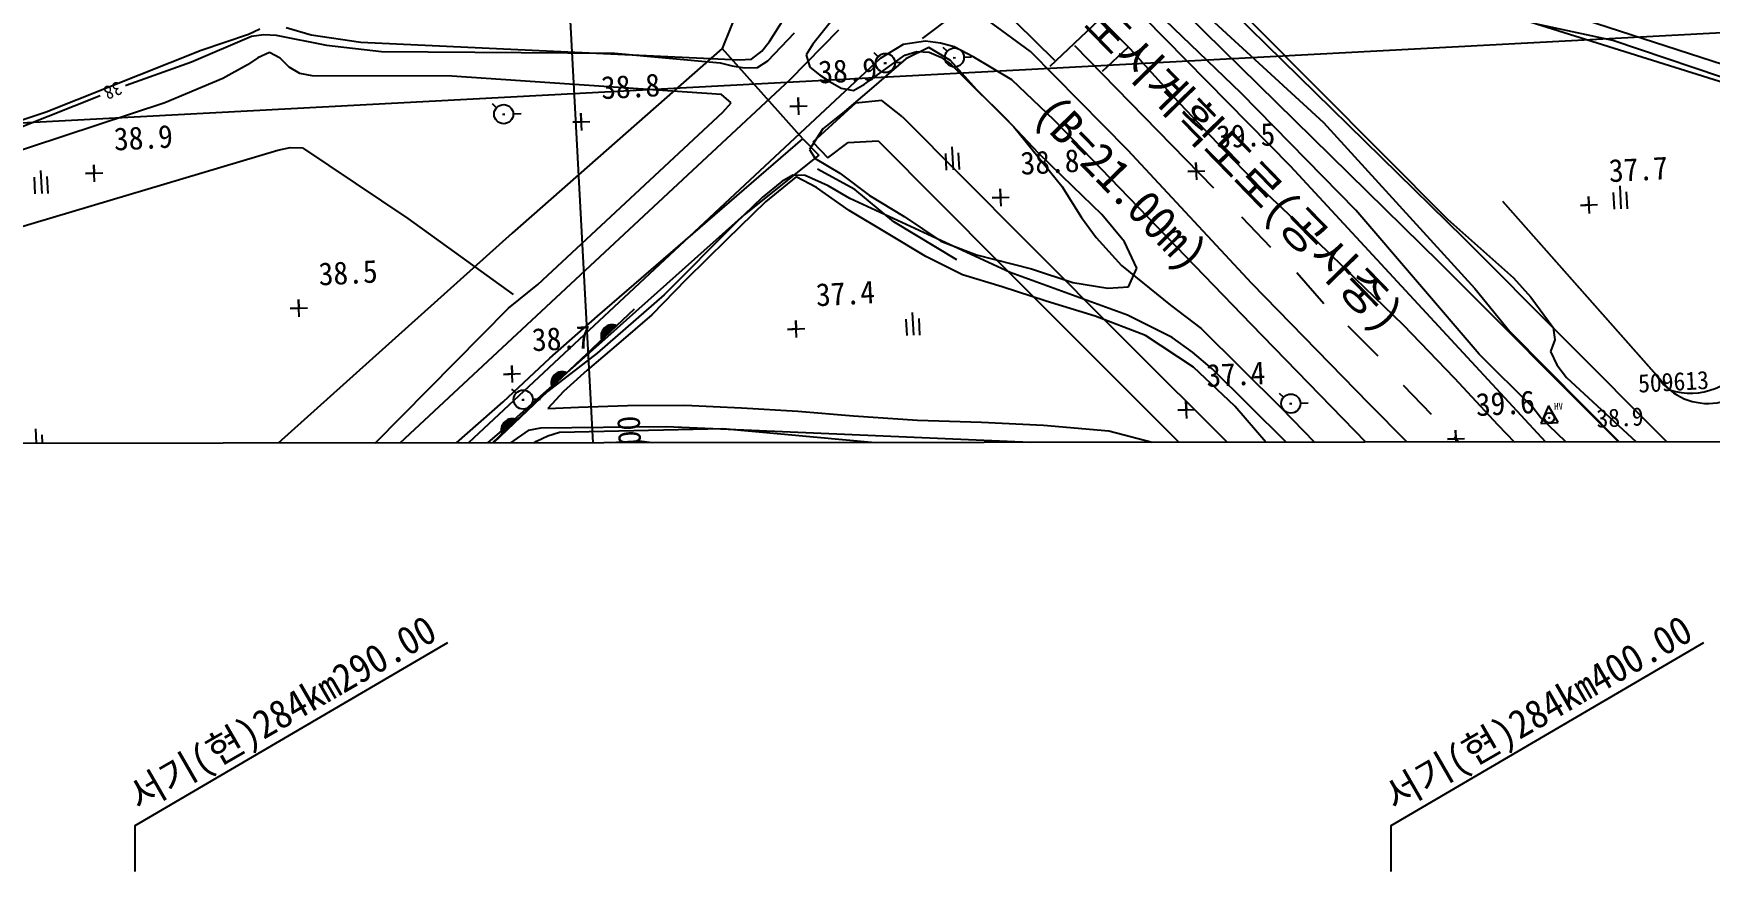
# Model space of a CAD drawing. Header units: millimetres. Extents: x 14950 to 15746, y 1103 to 1809.
# Drawn here: x 15420.8 to 15567.6, y 1363.4 to 1438.3 of the extents above; entities that cross this region are included whole.
import ezdxf
from ezdxf.enums import TextEntityAlignment as Align
from ezdxf.xclip import XClip

# ---------------------------------------------------------------- set-up
doc = ezdxf.new("R2010")
doc.units = ezdxf.units.MM
doc.header["$LTSCALE"] = 10
doc.header["$MEASUREMENT"] = 0
doc.header["$XCLIPFRAME"] = 2
doc.layers.add('TX-PAPR', color=2, linetype='Continuous', plot=False)
for name, color, linetype in [('TZ-BASE', 253, 'Continuous'), ('TZ-LEAL', 1, 'Continuous'), ('TZ-LEAT', 3, 'Continuous')]:
    doc.layers.add(name, color=color, linetype=linetype)
doc.styles.add('SIMPLEX', font='GulimChe.ttf')
doc.styles.get("Standard").update_dxf_attribs({"font": 'GulimChe.ttf'})

# ---------------------------------------------------------------- blocks, each defined once
blk = doc.blocks.new('JD-DGHCDGH7DFXH')
at = {"layer": 'TZ-BASE'}
for p, q in [((421.34, 134.69), (439.92, -215.18)), ((489.26, -43.99, 39), (463.44, -19.21, 39)), ((470.03, -26.42, 39.17), (493.55, -50.37, 39.17)), ((699.42, -29.79), (66.3, -63.41)), ((508.75, -56.69), (480.97, -29.43)), ((506.64, -58.82), (478.85, -31.55)), ((535.94, -44.47, 38), (492.59, -30.87, 38)), ((447.95, -39.46, 38), (452.07, -32.95, 38)), ((483.16, -34.32, 38), (496.48, -46.57, 38)), ((445.27, -36.47), (443.8, -40.07)), ((455.17, -35.38, 39), (451.75, -39.7, 39)), ((464.15, -37.06, 39.08), (461.31, -39.19, 39.08)), ((470.81, -40.35, 39.08), (467.1, -37.64, 39.08)), ((469.52, -37.76, 39.58), (472.9, -41.1, 39.58)), ((476.78, -37.6, 39.58), (472.49, -41.66, 39.58)), ((476.17, -36.75, 39.22), (479.51, -40.09, 39.22)), ((490.18, -37.79, 38), (507.34, -55.02, 38)), ((521.82, -39.39, 38), (515.15, -37.95, 38)), ((517.34, -36.9, 38), (545.17, -45.89, 38)), ((397.31, -41.25, 38), (402.57, -39, 38)), ((398.17, -40.23, 38), (402.31, -38.81, 38)), ((402.31, -38.81, 38), (403.3, -38.37, 38)), ((402.57, -39, 38), (403.64, -38.85, 38)), ((403.64, -38.85, 38), (404.73, -38.91, 38)), ((404.73, -38.91, 38), (409.13, -39.8, 38)), ((405.61, -38.25, 38), (407.8, -38.89, 38)), ((407.8, -38.89, 38), (412.16, -39.52, 38)), ((412.16, -39.52, 38), (445.3, -41.08, 38)), ((447.26, -40.32, 38), (447.95, -39.46, 38)), ((447.8, -41.15, 38), (450.13, -38.71, 38)), ((449.74, -42.79, 38.14), (454.01, -38.44, 38.14)), ((461.6, -39.45, 39.1), (459.66, -39.74, 39.1)), ((462.91, -39.62, 39.1), (461.6, -39.45, 39.1)), ((464.11, -39.93, 39.1), (462.91, -39.62, 39.1)), ((536.38, -44.3, 38), (521.82, -39.39, 38)), ((384.58, -45.62, 38), (398.17, -40.23, 38)), ((403.14, -40.91, 39), (402.23, -41.52, 39)), ((404.14, -40.43, 39), (403.14, -40.91, 39)), ((405.09, -40.94, 39), (404.14, -40.43, 39)), ((405.88, -41.7, 39), (405.09, -40.94, 39)), ((409.13, -39.8, 38), (413.96, -40.34, 38)), ((457.65, -40.97, 39.1), (412.16, -83.4, 39.1)), ((413.96, -40.34, 38), (434.37, -40.5, 38)), ((443.8, -40.07), (425.39, -56.25)), ((434.37, -40.5, 38), (443.62, -41.34, 38)), ((450.85, -47.99), (443.8, -40.07)), ((445.3, -41.08, 38), (446.38, -41, 38)), ((446.38, -41, 38), (447.26, -40.32, 38)), ((451.75, -39.7, 39), (451.14, -40.63, 39)), ((451.14, -40.63, 39), (451.47, -41.7, 39)), ((456.26, -43.21, 39), (459.81, -40.66, 39)), ((459.89, -40.98, 38.63), (456.88, -43.59, 38.63)), ((457.07, -40.43, 38.99), (457.46, -40.8, 38.99)), ((459.66, -39.74, 39.1), (457.65, -40.97, 39.1)), ((459.81, -40.66, 39), (460.84, -40.33, 39)), ((461.91, -40, 38.63), (459.89, -40.98, 38.63)), ((460.84, -40.33, 39), (461.93, -40.4, 39)), ((463.8, -41.12, 38.63), (461.91, -40, 38.63)), ((461.93, -40.4, 39), (462.96, -40.83, 39)), ((462.96, -40.83, 39), (463.85, -41.48, 39)), ((463.12, -39.95, 39.24), (463.51, -40.32, 39.24)), ((464.02, -40.87, 39.24), (464.23, -40.89, 39.24)), ((465.84, -40.84, 39.1), (464.11, -39.93, 39.1)), ((464.13, -40.8, 39.24), (464.14, -40.96, 39.24)), ((464.97, -40.83, 39.24), (465.65, -40.81, 39.24)), ((469.17, -42.81, 39.1), (465.84, -40.84, 39.1)), ((479.34, -48.98, 39.08), (470.81, -40.35, 39.08)), ((474.66, -39.81, 39.78), (486.83, -52.28, 39.78)), ((479.32, -39.99, 39.78), (477.09, -42.1, 39.78)), ((479.51, -40.09, 39.22), (483.32, -44.32, 39.22)), ((391.6, -43.28, 38), (397.31, -41.25, 38)), ((402.23, -41.52, 39), (400.07, -42.72, 39)), ((406.81, -42.28, 39), (405.88, -41.7, 39)), ((407.9, -42.46, 39), (406.81, -42.28, 39)), ((420.11, -42.5, 39), (407.9, -42.46, 39)), ((443.75, -44.1, 39), (420.11, -42.5, 39)), ((443.62, -41.34, 38), (444.67, -41.59, 38)), ((444.67, -41.59, 38), (445.76, -41.77, 38)), ((445.76, -41.77, 38), (446.88, -41.73, 38)), ((446.88, -41.73, 38), (447.8, -41.15, 38)), ((451.47, -41.7, 39), (452.32, -42.39, 39)), ((452.32, -42.39, 39), (453.25, -43, 39)), ((457.97, -41.36, 38.99), (458.18, -41.37, 38.99)), ((458.08, -41.28, 38.99), (458.09, -41.44, 38.99)), ((458.92, -41.31, 38.99), (459.6, -41.29, 38.99)), ((466.06, -43.67, 38.63), (463.8, -41.12, 38.63)), ((463.85, -41.48, 39), (469.33, -46.94, 39)), ((391.54, -43.3, 38), (391.6, -43.28, 38)), ((400.07, -42.72, 39), (394.98, -44.83, 39)), ((409.06, -80.74, 38.14), (449.74, -42.79, 38.14)), ((453.25, -43, 39), (454.21, -43.54, 39)), ((454.21, -43.54, 39), (455.3, -43.75, 39)), ((456.88, -43.59, 38.63), (454.5, -45.59, 38.63)), ((455.3, -43.75, 39), (456.26, -43.21, 39)), ((468.69, -46.28, 38.63), (466.06, -43.67, 38.63)), ((472.88, -46.35, 39.1), (469.17, -42.81, 39.1)), ((499.3, -54.23, 39), (489.26, -43.99, 39)), ((394.98, -44.83, 39), (347.22, -60.65, 39)), ((379.72, -47.99, 38), (389.31, -44.19, 38)), ((423.64, -44.91, 38.66), (424.03, -45.28, 38.66)), ((444.58, -44.83, 39), (443.75, -44.1, 39)), ((443.85, -45.65, 39), (444.58, -44.83, 39)), ((449.73, -45.17, 38.88), (451.23, -45.09, 38.88)), ((450.48, -45.13, 38.88), (449.73, -45.17, 38.88)), ((450.52, -45.88, 38.88), (450.44, -44.38, 38.88)), ((450.44, -44.38, 38.88), (450.48, -45.13, 38.88)), ((455.47, -44.87), (451.75, -48.27)), ((457.78, -44.62), (455.47, -44.87)), ((459.6, -46.06), (457.78, -44.62)), ((483.32, -44.32, 39.22), (487.15, -48.33, 39.22)), ((370.35, -50.42, 38), (384.58, -45.62, 38)), ((424.55, -45.84, 38.66), (424.76, -45.85, 38.66)), ((424.66, -45.76, 38.66), (424.67, -45.92, 38.66)), ((425.5, -45.79, 38.66), (426.18, -45.77, 38.66)), ((427.66, -60.74, 39), (443.85, -45.65, 39)), ((430.71, -46.54, 38.83), (432.21, -46.46, 38.83)), ((431.46, -46.5, 38.83), (430.71, -46.54, 38.83)), ((431.5, -47.25, 38.83), (431.42, -45.75, 38.83)), ((431.42, -45.75, 38.83), (431.46, -46.5, 38.83)), ((454.5, -45.59, 38.63), (452.61, -47.11, 38.63)), ((459.6, -46.06), (470.22, -56.75)), ((471.51, -49.25, 38.63), (468.69, -46.28, 38.63)), ((469.33, -46.94, 39), (473.54, -52.13, 39)), ((490.17, -64.26, 39.1), (472.88, -46.35, 39.1)), ((496.48, -46.57, 38), (509.71, -61.09, 38)), ((432.87, -63.51), (450.85, -47.99)), ((450.85, -47.99), (452.26, -49.41)), ((452.61, -47.11, 38.63), (451.45, -48.92, 38.63)), ((451.75, -48.27), (453.06, -49.65)), ((453.06, -49.65), (454.82, -48.31)), ((454.82, -48.31), (457.47, -48.18)), ((457.47, -48.18), (468.09, -58.86)), ((487.15, -48.33, 39.22), (490.99, -52.3, 39.22)), ((335.18, -69.78, 38), (404.89, -48.97, 38)), ((404.89, -48.97, 38), (405.97, -48.74, 38)), ((405.97, -48.74, 38), (407.05, -48.78, 38)), ((407.05, -48.78, 38), (416.28, -54.96, 38)), ((452.26, -49.41), (445.73, -54.65)), ((451.45, -48.92, 38.63), (451.95, -49.7, 38.63)), ((451.95, -49.7, 38.63), (454.09, -50.99, 38.63)), ((463.35, -49.28, 38.86), (463.43, -50.73, 38.86)), ((463.91, -48.69, 38.86), (464.02, -50.7, 38.86)), ((464.58, -50.69, 38.86), (464.5, -49.22, 38.86)), ((474.51, -52.17, 38.63), (471.51, -49.25, 38.63)), ((490.19, -60.67, 39.08), (479.34, -48.98, 39.08)), ((383.53, -51.36, 38.57), (383.61, -52.81, 38.57)), ((384.09, -50.77, 38.57), (384.2, -52.78, 38.57)), ((384.76, -52.77, 38.57), (384.68, -51.3, 38.57)), ((388.04, -51.04, 38.92), (389.54, -50.97, 38.92)), ((388.79, -51, 38.92), (388.04, -51.04, 38.92)), ((388.83, -51.75, 38.92), (388.75, -50.26, 38.92)), ((388.75, -50.26, 38.92), (388.79, -51, 38.92)), ((450.28, -51.31, 37.58), (447.58, -53.51, 37.58)), ((449.98, -51.18, 38), (449.03, -51.72, 38)), ((451.07, -51.21, 38), (449.98, -51.18, 38)), ((452.05, -52.26, 37.58), (450.28, -51.31, 37.58)), ((453.09, -52.11, 38), (451.07, -51.21, 38)), ((455.41, -52.43, 38.56), (452.16, -50.64, 38.56)), ((454.09, -50.99, 38.63), (456.7, -52.95, 38.63)), ((484.58, -50.86, 39.48), (486.08, -50.78, 39.48)), ((485.33, -50.82, 39.48), (484.58, -50.86, 39.48)), ((485.37, -51.57, 39.48), (485.29, -50.07, 39.48)), ((485.29, -50.07, 39.48), (485.33, -50.82, 39.48)), ((493.55, -50.37, 39.17), (517.16, -75.88, 39.17)), ((449.03, -51.72, 38), (447.31, -53.12, 38)), ((454.91, -54.28, 37.58), (452.05, -52.26, 37.58)), ((454.97, -53.23, 38), (453.09, -52.11, 38)), ((458.84, -55.26, 38.56), (455.41, -52.43, 38.56)), ((468.23, -53.88, 38.79), (468.15, -52.38, 38.79)), ((468.15, -52.38, 38.79), (468.19, -53.13, 38.79)), ((473.54, -52.13, 39), (475.26, -54.88, 39)), ((477.06, -54.63, 38.63), (474.51, -52.17, 38.63)), ((490.99, -52.3, 39.22), (494.81, -55.91, 39.22)), ((521.85, -52.7, 38.57), (521.93, -54.15, 38.57)), ((522.41, -52.11, 38.57), (522.52, -54.11, 38.57)), ((523.08, -54.11, 38.57), (523, -52.64, 38.57)), ((447.58, -53.51, 37.58), (444.2, -56.82, 37.58)), ((447.31, -53.12, 38), (444.94, -55.42, 38)), ((458.34, -56.32, 37.58), (454.91, -54.28, 37.58)), ((469.02, -59.71, 38), (454.97, -53.23, 38)), ((456.7, -52.95, 38.63), (459.73, -54.78, 38.63)), ((467.44, -53.17, 38.79), (468.94, -53.09, 38.79)), ((468.19, -53.13, 38.79), (467.44, -53.17, 38.79)), ((510.11, -66.86, 39), (499.3, -54.23, 39)), ((525.6, -68.65), (512.17, -53.48)), ((512.17, -53.48), (526.78, -69.98)), ((518.97, -53.82, 37.65), (520.47, -53.74, 37.65)), ((519.72, -53.78, 37.65), (518.97, -53.82, 37.65)), ((519.76, -54.53, 37.65), (519.68, -53.03, 37.65)), ((519.68, -53.03, 37.65), (519.72, -53.78, 37.65)), ((416.28, -54.96, 38), (425.49, -61.62, 38)), ((445.73, -54.65), (433.76, -65.33)), ((444.94, -55.42, 38), (438.71, -61.65, 38)), ((464.35, -58.6, 38.56), (458.84, -55.26, 38.56)), ((459.73, -54.78, 38.63), (462.95, -56.94, 38.63)), ((475.26, -54.88, 39), (476.56, -56.64, 39)), ((479.03, -57.02, 38.63), (477.06, -54.63, 38.63)), ((489.28, -54.82, 39.78), (491.83, -57.47, 39.78)), ((507.34, -55.02, 38), (513.1, -60.18, 38)), ((425.39, -56.25), (402.17, -77.1)), ((444.2, -56.82, 37.58), (440.65, -60.31, 37.58)), ((461.63, -58.29, 37.58), (458.34, -56.32, 37.58)), ((462.95, -56.94, 38.63), (466.07, -58.16, 38.63)), ((470.22, -56.75), (479.51, -66.05)), ((476.56, -56.64, 39), (478.78, -59.08, 39)), ((480.13, -59.32, 38.63), (479.03, -57.02, 38.63)), ((494.81, -55.91, 39.22), (499.2, -60.19, 39.22)), ((526.49, -74.48), (508.75, -56.69)), ((464.84, -59.9, 37.58), (461.63, -58.29, 37.58)), ((466.07, -58.16, 38.63), (470.88, -59.38, 38.63)), ((468.31, -60.96, 37.58), (464.84, -59.9, 37.58)), ((468.09, -58.86), (477.39, -68.17)), ((479.31, -63.43, 38), (469.02, -59.71, 38)), ((470.88, -59.38, 38.63), (474.51, -60.58, 38.63)), ((478.78, -59.08, 39), (483.07, -62.57, 39)), ((479.4, -60.94, 38.63), (480.13, -59.32, 38.63)), ((494.12, -59.69, 39.78), (496.5, -62.42, 39.78)), ((524.36, -76.6), (506.64, -58.82)), ((513.1, -60.18, 38), (514.64, -61.85, 38)), ((425.07, -62.83, 39), (427.66, -60.74, 39)), ((438.71, -61.65, 38), (432.84, -66.75, 38)), ((440.65, -60.31, 37.58), (437.63, -63.42, 37.58)), ((472.18, -62.22, 37.58), (468.31, -60.96, 37.58)), ((474.51, -60.58, 38.63), (477.59, -61.08, 38.63)), ((477.59, -61.08, 38.63), (479.4, -60.94, 38.63)), ((500.48, -71.19, 39.08), (490.19, -60.67, 39.08)), ((499.2, -60.19, 39.22), (503.43, -64.29, 39.22)), ((509.71, -61.09, 38), (512.78, -64.88, 38)), ((436.09, -62.92, 38.66), (358.39, -136.15, 38.66)), ((396.58, -91.68, 39), (425.07, -62.83, 39)), ((405.97, -62.86, 38.47), (407.47, -62.78, 38.47)), ((406.72, -62.82, 38.47), (405.97, -62.86, 38.47)), ((406.76, -63.57, 38.47), (406.68, -62.07, 38.47)), ((406.68, -62.07, 38.47), (406.72, -62.82, 38.47)), ((476.46, -63.51, 37.58), (472.18, -62.22, 37.58)), ((483.07, -62.57, 39), (485.75, -64.6, 39)), ((514.64, -61.85, 38), (516.58, -64.53, 38)), ((428.69, -67.21), (432.87, -63.51)), ((434.55, -64.36, 38.66), (433.24, -65.6, 38.66)), ((433.57, -64.47, 38.66), (433.55, -65.31, 38.66)), ((433.58, -64.47, 38.66), (434.42, -64.49, 38.66)), ((433.73, -64.38, 38.66), (433.7, -65.16, 38.66)), ((433.88, -64.32, 38.66), (433.86, -65.02, 38.66)), ((433.86, -64.32, 38.66), (434.51, -64.34, 38.66)), ((434.03, -64.29, 38.66), (434.01, -64.87, 38.66)), ((434.18, -64.28, 38.66), (434.17, -64.73, 38.66)), ((434.33, -64.29, 38.66), (434.32, -64.58, 38.66)), ((434.48, -64.33, 38.66), (434.47, -64.44, 38.66)), ((437.63, -63.42, 37.58), (434.72, -65.92, 37.58)), ((450.32, -65.39, 37.42), (450.24, -63.89, 37.42)), ((450.24, -63.89, 37.42), (450.28, -64.64, 37.42)), ((459.89, -63.79, 37.83), (459.97, -65.23, 37.83)), ((460.45, -63.19, 37.83), (460.56, -65.2, 37.83)), ((461.12, -65.19, 37.83), (461.04, -63.73, 37.83)), ((480.89, -65.22, 37.58), (476.46, -63.51, 37.58)), ((483.21, -65.38, 38), (479.31, -63.43, 38)), ((509.79, -84.43, 39.1), (490.17, -64.26, 39.1)), ((498.6, -64.37, 39.78), (501.23, -67.01, 39.78)), ((503.43, -64.29, 39.22), (507.91, -68.93, 39.22)), ((516.58, -64.53, 38), (516.73, -65.6, 38)), ((433.76, -65.33), (424.28, -73.72)), ((434.72, -65.92, 37.58), (431.96, -68.26, 37.58)), ((433.18, -65.2, 38.66), (433.65, -65.22, 38.66)), ((433.19, -65.35, 38.66), (433.49, -65.36, 38.66)), ((433.2, -65.06, 38.66), (433.8, -65.07, 38.66)), ((433.22, -65.51, 38.66), (433.34, -65.51, 38.66)), ((433.26, -64.87, 38.66), (433.24, -65.59, 38.66)), ((433.25, -64.91, 38.66), (433.95, -64.93, 38.66)), ((433.32, -64.76, 38.66), (434.11, -64.78, 38.66)), ((433.42, -64.61, 38.66), (433.39, -65.46, 38.66)), ((433.42, -64.61, 38.66), (434.26, -64.64, 38.66)), ((449.53, -64.68, 37.42), (451.03, -64.6, 37.42)), ((450.28, -64.64, 37.42), (449.53, -64.68, 37.42)), ((479.51, -66.05), (490.47, -77.02)), ((485.08, -67.98, 37.58), (480.89, -65.22, 37.58)), ((484.99, -66.69, 38), (483.21, -65.38, 38)), ((485.75, -64.6, 39), (492.76, -71.56, 39)), ((512.78, -64.88, 38), (526.29, -78.49, 38)), ((516.73, -65.6, 38), (516.34, -66.63, 38)), ((424.61, -71.04), (428.69, -67.21)), ((432.84, -66.75, 38), (428.49, -70.13, 38)), ((486.71, -68.14, 38), (484.99, -66.69, 38)), ((514.8, -71.52, 39), (510.11, -66.86, 39)), ((516.34, -66.63, 38), (516.89, -67.8, 38)), ((424.65, -68.62, 38.7), (426.14, -68.54, 38.7)), ((425.4, -68.58, 38.7), (424.65, -68.62, 38.7)), ((425.43, -69.33, 38.7), (425.36, -67.83, 38.7)), ((425.36, -67.83, 38.7), (425.4, -68.58, 38.7)), ((428.9, -68.98, 38.66), (428.87, -69.7, 38.66)), ((430.19, -68.48, 38.66), (428.88, -69.71, 38.66)), ((428.95, -68.87, 38.66), (429.74, -68.9, 38.66)), ((429.05, -68.73, 38.66), (429.03, -69.57, 38.66)), ((429.06, -68.73, 38.66), (429.9, -68.75, 38.66)), ((429.21, -68.59, 38.66), (429.18, -69.43, 38.66)), ((429.21, -68.58, 38.66), (430.05, -68.61, 38.66)), ((429.36, -68.49, 38.66), (429.34, -69.28, 38.66)), ((429.51, -68.43, 38.66), (429.49, -69.13, 38.66)), ((429.49, -68.44, 38.66), (430.14, -68.46, 38.66)), ((429.66, -68.4, 38.66), (429.65, -68.99, 38.66)), ((429.81, -68.39, 38.66), (429.8, -68.84, 38.66)), ((431.96, -68.26, 37.58), (429.9, -70.11, 37.58)), ((429.96, -68.41, 38.66), (429.95, -68.7, 38.66)), ((430.11, -68.45, 38.66), (430.11, -68.55, 38.66)), ((477.39, -68.17), (486.24, -77.02)), ((488.71, -71.42, 37.58), (485.08, -67.98, 37.58)), ((503.11, -84.39, 38), (486.71, -68.14, 38)), ((507.91, -68.93, 39.22), (511.75, -73.04, 39.22)), ((516.89, -67.8, 38), (517.76, -68.89, 38)), ((517.76, -68.89, 38), (528.32, -78.67, 38)), ((428.49, -70.13, 38), (410.92, -86.87, 38)), ((425.35, -69.91, 38.66), (425.74, -70.28, 38.66)), ((429.9, -70.11, 37.58), (428.54, -71.61, 37.58)), ((428.82, -69.32, 38.66), (429.28, -69.33, 38.66)), ((428.82, -69.47, 38.66), (429.12, -69.48, 38.66)), ((428.84, -69.17, 38.66), (429.43, -69.19, 38.66)), ((428.85, -69.62, 38.66), (428.97, -69.62, 38.66)), ((428.88, -69.02, 38.66), (429.59, -69.04, 38.66)), ((492.58, -70.26, 39.37), (492.97, -70.63, 39.37)), ((503.45, -69.56, 39.78), (505.9, -72.11, 39.78)), ((419.42, -75.59), (424.61, -71.04)), ((426.26, -70.84, 38.66), (426.46, -70.85, 38.66)), ((426.37, -70.77, 38.66), (426.37, -70.92, 38.66)), ((427.21, -70.79, 38.66), (427.88, -70.78, 38.66)), ((428.54, -71.61, 37.58), (431.21, -71.5, 37.58)), ((431.21, -71.5, 37.58), (435.5, -71.34, 37.58)), ((435.5, -71.34, 37.58), (440.53, -71.33, 37.58)), ((440.53, -71.33, 37.58), (445.48, -71.54, 37.58)), ((445.48, -71.54, 37.58), (450.41, -71.83, 37.58)), ((450.41, -71.83, 37.58), (455.3, -72.25, 37.58)), ((483.71, -71.77, 37.37), (485.21, -71.69, 37.37)), ((484.46, -71.73, 37.37), (483.71, -71.77, 37.37)), ((484.5, -72.48, 37.37), (484.42, -70.98, 37.37)), ((484.42, -70.98, 37.37), (484.46, -71.73, 37.37)), ((492.08, -75.34, 37.58), (488.71, -71.42, 37.58)), ((492.76, -71.56, 39), (498.93, -77.9, 39)), ((493.49, -71.18, 39.37), (493.69, -71.2, 39.37)), ((493.6, -71.11, 39.37), (493.61, -71.27, 39.37)), ((494.44, -71.14, 39.37), (495.12, -71.12, 39.37)), ((511.52, -82.37, 39.08), (500.48, -71.19, 39.08)), ((515.48, -72.4, 39), (514.8, -71.52, 39)), ((516.18, -71.39, 38.94), (515.51, -72.92, 38.94)), ((517.01, -72.85, 38.94), (516.18, -71.39, 38.94)), ((424.47, -73.29, 38.66), (425.07, -73.3, 38.66)), ((425.82, -72.59, 38.66), (424.51, -73.83, 38.66)), ((424.53, -73.1, 38.66), (424.51, -73.82, 38.66)), ((424.51, -73.14, 38.66), (425.22, -73.16, 38.66)), ((424.58, -72.99, 38.66), (425.38, -73.01, 38.66)), ((424.69, -72.84, 38.66), (424.66, -73.69, 38.66)), ((424.69, -72.84, 38.66), (425.53, -72.87, 38.66)), ((424.84, -72.7, 38.66), (424.82, -73.54, 38.66)), ((424.85, -72.7, 38.66), (425.68, -72.72, 38.66)), ((424.99, -72.61, 38.66), (424.97, -73.39, 38.66)), ((425.15, -72.55, 38.66), (425.12, -73.25, 38.66)), ((425.12, -72.55, 38.66), (425.78, -72.57, 38.66)), ((425.3, -72.52, 38.66), (425.28, -73.1, 38.66)), ((425.45, -72.51, 38.66), (425.43, -72.96, 38.66)), ((425.6, -72.52, 38.66), (425.59, -72.81, 38.66)), ((425.75, -72.56, 38.66), (425.74, -72.67, 38.66)), ((427.89, -73.34, 37), (426.81, -73.53, 37)), ((438.9, -73.21, 37), (427.89, -73.34, 37)), ((429.56, -73.68, 37), (443.85, -73.35, 37)), ((474.71, -74.75, 37), (438.9, -73.21, 37)), ((443.85, -73.35, 37), (468.1, -75.61, 37)), ((455.3, -72.25, 37.58), (460.91, -72.62, 37.58)), ((460.91, -72.62, 37.58), (466.52, -72.8, 37.58)), ((466.52, -72.8, 37.58), (471.94, -73.07, 37.58)), ((471.94, -73.07, 37.58), (477.67, -73.57, 37.58)), ((511.75, -73.04, 39.22), (515.92, -77.4, 39.22)), ((517.84, -74.69, 39), (515.48, -72.4, 39)), ((515.51, -72.92, 38.94), (517.01, -72.85, 38.94)), ((383.64, -73.4, 37.96), (383.75, -75.41, 37.96)), ((384.32, -75.4, 37.96), (384.24, -73.93, 37.96)), ((424.28, -73.72), (419.55, -77.87)), ((424.45, -73.44, 38.66), (424.91, -73.45, 38.66)), ((424.45, -73.59, 38.66), (424.76, -73.59, 38.66)), ((424.48, -73.74, 38.66), (424.6, -73.74, 38.66)), ((426.81, -73.53, 37), (425.01, -74.79, 37)), ((426.61, -75.05, 37), (427.53, -74.47, 37)), ((427.53, -74.47, 37), (428.52, -74, 37)), ((428.52, -74, 37), (429.56, -73.68, 37)), ((436.53, -74.48, 37.56), (431.91, -74.73, 37.56)), ((441.9, -75.11, 37.56), (436.53, -74.48, 37.56)), ((477.67, -73.57, 37.58), (483.18, -75.03, 37.58)), ((507.32, -74.3, 39.58), (508.82, -74.23, 39.58)), ((508.07, -74.26, 39.58), (507.32, -74.3, 39.58)), ((507.92, -74.09, 39.78), (510.19, -76.6, 39.78)), ((508.11, -75.01, 39.58), (508.03, -73.52, 39.58)), ((508.03, -73.52, 39.58), (508.07, -74.26, 39.58)), ((529.47, -77.17), (526.49, -74.48)), ((535.87, -74.13), (529.47, -77.17))]:
    blk.add_line(p, q, dxfattribs=at)
for centre, radius in [((458.09, -41.35, 38.99), 0.837), ((464.14, -40.87, 39.24), 0.837), ((424.66, -45.83, 38.66), 0.837), ((426.37, -70.83, 38.66), 0.837), ((493.6, -71.18, 39.37), 0.837), ((516.24, -72.43, 38.94), 0.431)]:
    blk.add_circle(centre, radius, dxfattribs=at)
for centre, radius, start, end in [((434.16, -65.25, 38.66), 0.975, 65.9251, 200.6854), ((528.59, -64.32), 5.95, 252.2281, 331.025), ((429.79, -69.37, 38.66), 0.975, 65.9251, 200.6854), ((530.14, -65.82), 5.35, 211.9348, 337.4711), ((425.42, -73.48, 38.66), 0.975, 65.9251, 200.6854)]:
    blk.add_arc(centre, radius, start, end, dxfattribs=at)
blk.add_point((516.24, -72.43, 38.94), dxfattribs=at)
for s, p in [('대구-경산간 도시계획도로(공사중)', (480.53, -43.55)), ('(B=21.00m)', (477.7, -52.92))]:
    blk.add_text(s, height=3, rotation=314.2327, dxfattribs=at).set_placement(p, align=Align.CENTER)
for s, height, p in [('38.9', 2, (452.26, -43.15, 38.12)), ('38.8', 2, (433.24, -44.52, 38.12)), ('38.9', 2, (390.57, -49.02, 38.12)), ('39.5', 2, (487.12, -48.83, 38.12)), ('38.8', 2, (469.97, -51.14, 38.12)), ('37.7', 2, (521.51, -51.79, 38.12)), ('38.5', 2, (408.5, -60.84, 38.12)), ('37.4', 2, (452.06, -62.66, 38.12)), ('38.7', 2, (427.18, -66.6, 38.12)), ('37.4', 2, (486.25, -69.74, 38.12)), ('  509613', 1.6, (522, -70.33, 41.55)), ('39.6', 2, (509.86, -72.28, 38.12)), ('38.9', 1.6, (520.41, -73.3, 41.55))]:
    blk.add_text(s, height=height, rotation=3.0398, dxfattribs=at).set_placement(p)
blk.add_text('38', height=1.2, rotation=203.0398, dxfattribs=at).set_placement((390.43, -43.76, 38.12), align=Align.MIDDLE)
at = {"layer": 'TZ-BASE', "style": 'SIMPLEX'}
blk.add_text('HV', height=0.6, rotation=3.0398, dxfattribs=at).set_placement((516.68, -71.73, 38.94))
at = {"layer": 'TZ-BASE'}
blk.add_text('E 175,100', height=2, rotation=93.0398, dxfattribs=at).set_placement((436.56, -72.2), align=Align.RIGHT)

msp = doc.modelspace()

# ---------------------------------------------------------------- linework, layer by layer
at = {"layer": 'TX-PAPR'}
msp.add_lwpolyline([(15037.27, 1552.02), (15737.27, 1552.65), (15737.4, 1402.65), (15037.4, 1402.02)], close=True, dxfattribs=at)
at = {"layer": 'TZ-LEAL'}
for points in [[(15457.07, 1384.9), (15429.68, 1368.87), (15429.68, 1364.87)], [(15567.07, 1384.9), (15539.68, 1368.87), (15539.68, 1364.87)]]:
    msp.add_lwpolyline(points, dxfattribs=at)

# ---------------------------------------------------------------- block references
at = {"layer": 'TZ-BASE'}
ref = msp.add_blockref('JD-DGHCDGH7DFXH', (15037.33, 1477.02), dxfattribs=at)
XClip(ref).set_block_clipping_path([(-0.066111234, 74.999970863), (699.933616811, 75.6206052864), (700.0658361092, -74.3793364424), (0.0661112341, -74.999970863)])

# ---------------------------------------------------------------- texts
at = {"layer": 'TZ-LEAT'}
for s, p in [('서기(현)284km290.00', (15443.18, 1377.66)), ('서기(현)284km400.00', (15553.18, 1377.66))]:
    msp.add_text(s, height=2.5, rotation=30, dxfattribs=at).set_placement(p, align=Align.CENTER)

doc.saveas('drawing.dxf')
